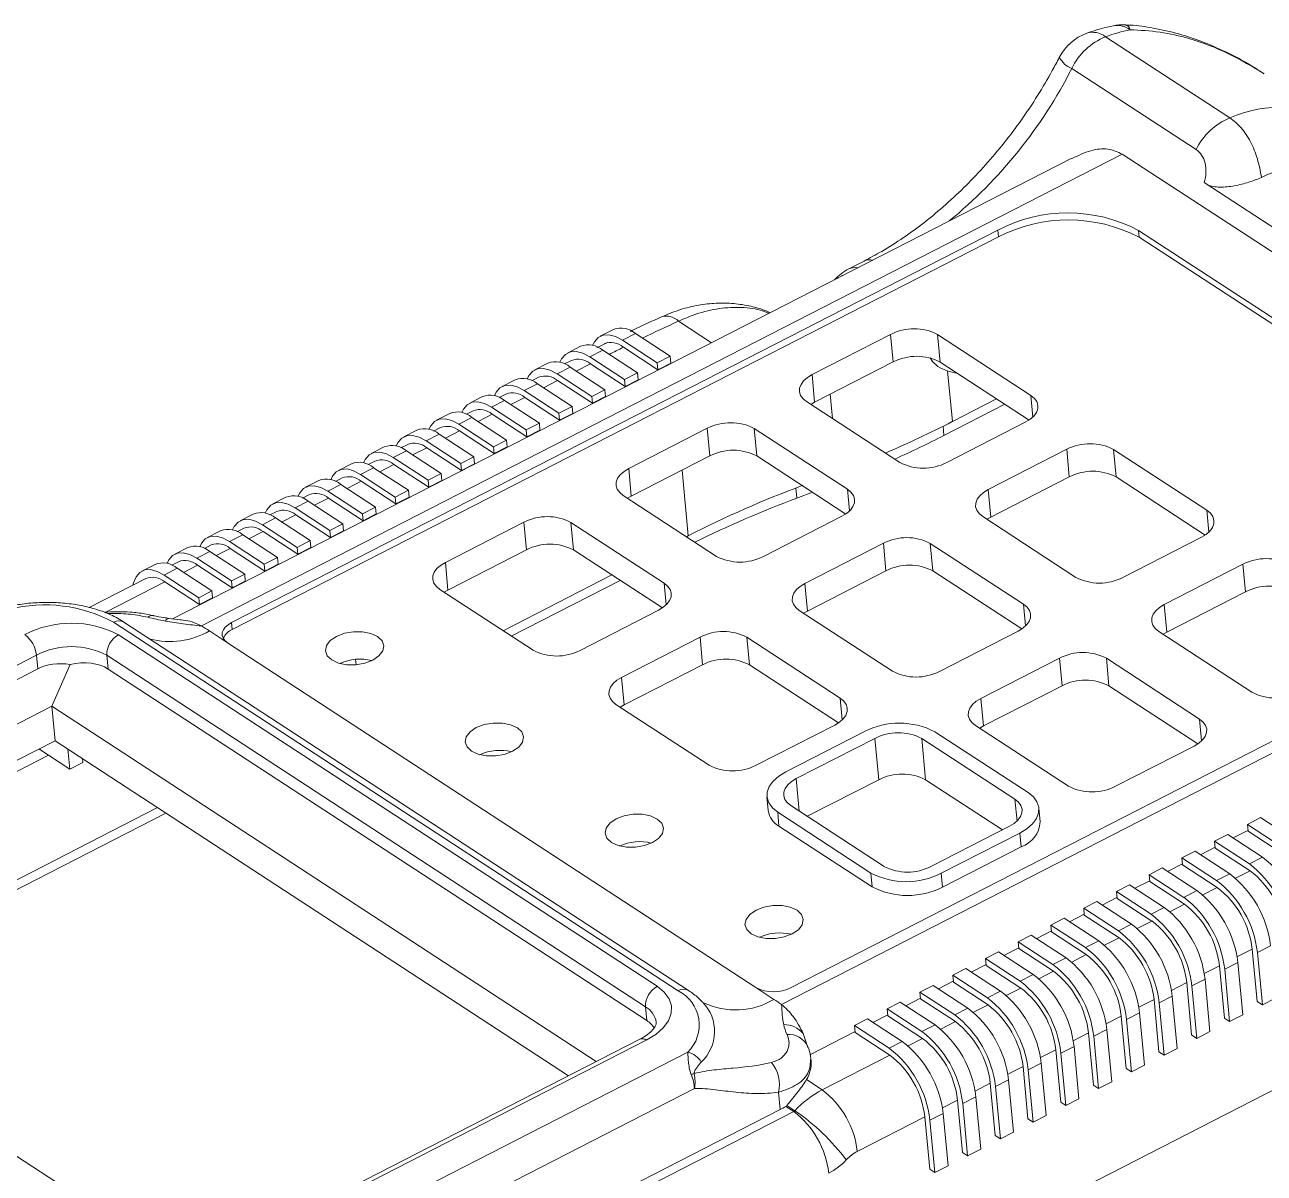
# Model space of a CAD drawing. Header units: inches. Extents: x 1430 to 4816, y 541 to 1061.
# Drawn here: x 2014.8 to 2066.6, y 732.3 to 780.3 of the extents above; entities that cross this region are included whole.
import ezdxf

# ---------------------------------------------------------------- set-up
doc = ezdxf.new("R2010")
doc.units = ezdxf.units.IN

msp = doc.modelspace()

# ---------------------------------------------------------------- linework, layer by layer
at = {"color": 7, "linetype": 'Continuous', "lineweight": 15}
for p, q in [((2059.976, 779.838), (2065.171, 776.447)), ((2063.764, 775.12), (2058.568, 778.511)), ((2058.542, 774.75), (2020.984, 755.509)), ((2060.68, 774.931), (2022.187, 755.21)), ((2084.926, 759.105), (2060.68, 774.931)), ((2082.411, 761.794), (2064.104, 773.744)), ((2055.475, 771.759), (2023.453, 755.355)), ((2055.502, 771.472), (2023.48, 755.067)), ((2055.502, 771.472), (2055.475, 771.759)), ((2079.541, 759.878), (2061.357, 771.746)), ((2061.357, 771.746), (2061.384, 771.459)), ((2079.568, 759.59), (2061.384, 771.459)), ((2049.884, 770.462), (2049.244, 770.134)), ((2039.408, 767.601), (2038.861, 767.32)), ((2040.336, 767.435), (2039.789, 767.155)), ((2040.336, 767.435), (2041.787, 766.488)), ((2050.996, 767.398), (2047.712, 765.715)), ((2051.104, 766.246), (2050.996, 767.398)), ((2056.853, 764.85), (2052.957, 767.393)), ((2053.065, 766.242), (2052.957, 767.393)), ((2038.04, 766.9), (2037.493, 766.619)), ((2038.968, 766.734), (2038.42, 766.454)), ((2039.164, 767.058), (2038.71, 766.836)), ((2038.968, 766.734), (2040.419, 765.787)), ((2039.789, 767.155), (2041.24, 766.208)), ((2039.816, 766.867), (2039.827, 766.86)), ((2041.267, 765.92), (2039.827, 766.86)), ((2036.672, 766.199), (2036.124, 765.918)), ((2037.652, 766.308), (2037.367, 766.162)), ((2038.42, 766.454), (2039.871, 765.507)), ((2041.787, 766.488), (2041.24, 766.208)), ((2041.267, 765.92), (2041.24, 766.208)), ((2041.814, 766.2), (2041.267, 765.92)), ((2041.814, 766.2), (2041.787, 766.488)), ((2047.82, 764.564), (2051.104, 766.246)), ((2053.065, 766.242), (2056.781, 763.816)), ((2037.599, 766.033), (2037.052, 765.753)), ((2037.052, 765.753), (2038.503, 764.806)), ((2037.599, 766.033), (2039.05, 765.086)), ((2038.447, 766.166), (2039.898, 765.219)), ((2040.419, 765.787), (2039.871, 765.507)), ((2040.446, 765.499), (2040.419, 765.787)), ((2047.82, 764.564), (2047.712, 765.715)), ((2035.303, 765.498), (2034.756, 765.217)), ((2036.231, 765.332), (2035.683, 765.052)), ((2036.284, 765.607), (2035.999, 765.461)), ((2036.231, 765.332), (2037.682, 764.385)), ((2037.079, 765.465), (2038.53, 764.518)), ((2039.898, 765.219), (2039.871, 765.507)), ((2040.446, 765.499), (2039.898, 765.219)), ((2033.935, 764.796), (2033.387, 764.516)), ((2034.862, 764.631), (2034.315, 764.351)), ((2034.915, 764.906), (2034.631, 764.76)), ((2034.862, 764.631), (2036.313, 763.684)), ((2035.683, 765.052), (2037.134, 764.105)), ((2035.71, 764.764), (2037.161, 763.817)), ((2039.05, 765.086), (2038.503, 764.806)), ((2038.53, 764.518), (2038.503, 764.806)), ((2039.077, 764.798), (2038.53, 764.518)), ((2039.077, 764.798), (2039.05, 765.086)), ((2055.427, 764.7), (2053.575, 763.751)), ((2033.547, 764.205), (2033.262, 764.059)), ((2034.315, 764.351), (2035.766, 763.404)), ((2037.682, 764.385), (2037.134, 764.105)), ((2037.709, 764.097), (2037.682, 764.385)), ((2047.483, 764.589), (2051.38, 762.046)), ((2047.663, 764.472), (2047.82, 764.564)), ((2055.771, 764.476), (2053.223, 763.17)), ((2032.566, 764.095), (2032.019, 763.815)), ((2033.494, 763.93), (2032.946, 763.65)), ((2032.946, 763.65), (2034.398, 762.703)), ((2033.494, 763.93), (2034.945, 762.983)), ((2034.342, 764.063), (2035.793, 763.116)), ((2036.313, 763.684), (2035.766, 763.404)), ((2036.34, 763.396), (2036.313, 763.684)), ((2037.161, 763.817), (2037.134, 764.105)), ((2037.709, 764.097), (2037.161, 763.817)), ((2053.34, 762.042), (2056.625, 763.724)), ((2031.198, 763.394), (2030.65, 763.114)), ((2032.125, 763.229), (2031.578, 762.949)), ((2032.178, 763.503), (2031.894, 763.358)), ((2032.125, 763.229), (2033.576, 762.282)), ((2032.974, 763.362), (2034.425, 762.415)), ((2035.793, 763.116), (2035.766, 763.404)), ((2036.34, 763.396), (2035.793, 763.116)), ((2043.333, 763.472), (2040.049, 761.789)), ((2043.441, 762.32), (2043.333, 763.472)), ((2049.19, 760.924), (2045.294, 763.468)), ((2045.402, 762.316), (2045.294, 763.468)), ((2029.829, 762.693), (2029.282, 762.413)), ((2030.81, 762.802), (2030.525, 762.657)), ((2031.578, 762.949), (2033.029, 762.001)), ((2031.605, 762.661), (2033.056, 761.714)), ((2034.945, 762.983), (2034.398, 762.703)), ((2034.425, 762.415), (2034.398, 762.703)), ((2034.972, 762.695), (2034.425, 762.415)), ((2034.972, 762.695), (2034.945, 762.983)), ((2058.356, 762.594), (2055.072, 760.911)), ((2058.465, 761.442), (2058.356, 762.594)), ((2064.214, 760.046), (2060.317, 762.589)), ((2060.425, 761.438), (2060.317, 762.589)), ((2029.441, 762.101), (2029.157, 761.955)), ((2030.757, 762.528), (2030.21, 762.248)), ((2030.21, 762.248), (2031.661, 761.3)), ((2030.757, 762.528), (2032.208, 761.581)), ((2033.576, 762.282), (2033.029, 762.001)), ((2033.603, 761.994), (2033.576, 762.282)), ((2040.157, 760.638), (2043.441, 762.32)), ((2045.402, 762.316), (2049.118, 759.89)), ((2028.461, 761.992), (2027.913, 761.712)), ((2029.388, 761.827), (2028.841, 761.546)), ((2028.841, 761.546), (2030.292, 760.599)), ((2029.388, 761.827), (2030.84, 760.88)), ((2030.237, 761.96), (2031.688, 761.013)), ((2032.208, 761.581), (2031.661, 761.3)), ((2032.235, 761.293), (2032.208, 761.581)), ((2033.056, 761.714), (2033.029, 762.001)), ((2033.603, 761.994), (2033.056, 761.714)), ((2040.157, 760.638), (2040.049, 761.789)), ((2027.092, 761.291), (2026.545, 761.011)), ((2028.02, 761.126), (2027.473, 760.845)), ((2028.073, 761.4), (2027.788, 761.254)), ((2028.02, 761.126), (2029.471, 760.179)), ((2028.868, 761.259), (2030.319, 760.311)), ((2031.688, 761.013), (2031.661, 761.3)), ((2032.235, 761.293), (2031.688, 761.013)), ((2055.18, 759.76), (2058.465, 761.442)), ((2060.425, 761.438), (2064.141, 759.012)), ((2025.724, 760.59), (2025.176, 760.31)), ((2026.705, 760.699), (2026.42, 760.553)), ((2027.473, 760.845), (2028.924, 759.898)), ((2027.5, 760.558), (2028.951, 759.61)), ((2030.84, 760.88), (2030.292, 760.599)), ((2030.319, 760.311), (2030.292, 760.599)), ((2030.867, 760.592), (2030.319, 760.311)), ((2030.867, 760.592), (2030.84, 760.88)), ((2039.82, 760.663), (2043.716, 758.12)), ((2040, 760.546), (2040.157, 760.638)), ((2047.726, 760.799), (2047.078, 760.555)), ((2055.18, 759.76), (2055.072, 760.911)), ((2025.336, 759.998), (2025.051, 759.852)), ((2026.652, 760.425), (2026.104, 760.144)), ((2026.104, 760.144), (2027.555, 759.197)), ((2026.652, 760.425), (2028.103, 759.478)), ((2029.471, 760.179), (2028.924, 759.898)), ((2029.498, 759.891), (2029.471, 760.179)), ((2024.355, 759.889), (2023.808, 759.609)), ((2025.283, 759.724), (2024.736, 759.443)), ((2025.283, 759.724), (2026.734, 758.777)), ((2026.131, 759.856), (2027.582, 758.909)), ((2028.103, 759.478), (2027.555, 759.197)), ((2028.13, 759.19), (2028.103, 759.478)), ((2028.951, 759.61), (2028.924, 759.898)), ((2029.498, 759.891), (2028.951, 759.61)), ((2035.669, 759.546), (2032.385, 757.863)), ((2035.778, 758.394), (2035.669, 759.546)), ((2041.527, 756.998), (2037.63, 759.542)), ((2037.738, 758.39), (2037.63, 759.542)), ((2045.677, 758.116), (2048.961, 759.798)), ((2054.843, 759.785), (2058.74, 757.242)), ((2055.023, 759.668), (2055.18, 759.76)), ((2022.987, 759.188), (2022.44, 758.908)), ((2023.915, 759.023), (2023.367, 758.742)), ((2023.968, 759.297), (2023.683, 759.151)), ((2023.915, 759.023), (2025.366, 758.076)), ((2024.736, 759.443), (2026.187, 758.496)), ((2024.763, 759.155), (2026.214, 758.208)), ((2027.582, 758.909), (2027.555, 759.197)), ((2028.13, 759.19), (2027.582, 758.909)), ((2042.54, 758.981), (2042.46, 758.94)), ((2046.432, 739.385), (2084.926, 759.105)), ((2021.618, 758.487), (2021.071, 758.206)), ((2022.599, 758.596), (2022.314, 758.45)), ((2023.367, 758.742), (2024.818, 757.795)), ((2023.394, 758.454), (2024.845, 757.507)), ((2026.734, 758.777), (2026.187, 758.496)), ((2026.214, 758.208), (2026.187, 758.496)), ((2026.761, 758.489), (2026.214, 758.208)), ((2026.761, 758.489), (2026.734, 758.777)), ((2050.693, 758.668), (2047.409, 756.985)), ((2050.801, 757.516), (2050.693, 758.668)), ((2056.55, 756.12), (2052.654, 758.663)), ((2052.762, 757.512), (2052.654, 758.663)), ((2060.7, 757.238), (2063.985, 758.92)), ((2021.231, 757.895), (2020.946, 757.749)), ((2022.546, 758.322), (2021.999, 758.041)), ((2021.999, 758.041), (2023.45, 757.094)), ((2022.546, 758.322), (2023.997, 757.374)), ((2025.366, 758.076), (2024.818, 757.795)), ((2025.393, 757.788), (2025.366, 758.076)), ((2032.493, 756.712), (2035.778, 758.394)), ((2037.738, 758.39), (2041.455, 755.964)), ((2020.25, 757.786), (2019.703, 757.505)), ((2021.178, 757.621), (2020.63, 757.34)), ((2021.178, 757.621), (2022.629, 756.673)), ((2022.026, 757.753), (2023.477, 756.806)), ((2024.845, 757.507), (2024.818, 757.795)), ((2025.393, 757.788), (2024.845, 757.507)), ((2032.493, 756.712), (2032.385, 757.863)), ((2047.517, 755.834), (2050.801, 757.516)), ((2052.762, 757.512), (2056.478, 755.086)), ((2065.716, 757.79), (2062.432, 756.107)), ((2065.825, 756.638), (2065.716, 757.79)), ((2019.862, 757.194), (2017.504, 755.986)), ((2020.63, 757.34), (2022.081, 756.393)), ((2020.657, 757.052), (2022.108, 756.105)), ((2023.997, 757.374), (2023.45, 757.094)), ((2023.477, 756.806), (2023.45, 757.094)), ((2024.024, 757.087), (2023.477, 756.806)), ((2024.024, 757.087), (2023.997, 757.374)), ((2039.343, 757.343), (2034.797, 755.014)), ((2039.687, 757.118), (2035.141, 754.789)), ((2047.517, 755.834), (2047.409, 756.985)), ((2022.629, 756.673), (2022.081, 756.393)), ((2022.108, 756.105), (2022.081, 756.393)), ((2022.656, 756.386), (2022.108, 756.105)), ((2022.656, 756.386), (2022.629, 756.673)), ((2032.156, 756.737), (2036.053, 754.194)), ((2032.337, 756.62), (2032.493, 756.712)), ((2046.832, 740.095), (2078.854, 756.499)), ((2062.54, 754.956), (2065.825, 756.638)), ((2038.014, 754.19), (2041.298, 755.872)), ((2047.18, 755.859), (2051.076, 753.316)), ((2047.36, 755.742), (2047.517, 755.834)), ((2062.54, 754.956), (2062.432, 756.107)), ((2042.111, 739.964), (2018.515, 755.365)), ((2042.547, 739.974), (2018.952, 755.375)), ((2023.453, 755.355), (2023.48, 755.067)), ((2018.728, 754.843), (2041.241, 740.149)), ((2022.524, 755.005), (2023.281, 754.51)), ((2053.037, 753.312), (2056.321, 754.994)), ((2062.203, 754.981), (2066.1, 752.438)), ((2062.384, 754.863), (2062.54, 754.956)), ((2023.281, 754.51), (2045.362, 740.098)), ((2043.03, 754.742), (2039.745, 753.059)), ((2043.138, 753.59), (2043.03, 754.742)), ((2048.887, 752.194), (2044.99, 754.738)), ((2045.098, 753.586), (2044.99, 754.738)), ((2015.293, 753.994), (1991.099, 741.599)), ((2015.348, 753.418), (2015.293, 753.994)), ((2040.748, 739.292), (2018.234, 753.987)), ((2018.234, 753.987), (2018.289, 753.411)), ((2028.651, 753.593), (2028.63, 753.816)), ((2058.053, 753.864), (2054.769, 752.181)), ((2058.161, 752.712), (2058.053, 753.864)), ((2063.91, 751.316), (2060.014, 753.859)), ((2060.122, 752.708), (2060.014, 753.859)), ((2015.348, 753.418), (1991.81, 741.36)), ((2015.937, 751.855), (2016.702, 753.602)), ((2040.802, 738.717), (2018.289, 753.411)), ((2039.854, 751.908), (2043.138, 753.59)), ((2045.098, 753.586), (2048.815, 751.16)), ((2039.854, 751.908), (2039.745, 753.059)), ((2054.877, 751.03), (2058.161, 752.712)), ((2060.122, 752.708), (2063.838, 750.282)), ((2015.937, 751.855), (1998.968, 743.162)), ((2038.687, 737.006), (2015.937, 751.855)), ((2016.072, 750.416), (2015.937, 751.855)), ((2039.516, 751.933), (2043.413, 749.39)), ((2039.697, 751.816), (2039.854, 751.908)), ((2054.877, 751.03), (2054.769, 752.181)), ((2045.374, 749.386), (2048.658, 751.068)), ((2049.903, 750.796), (2046.618, 749.114)), ((2056.74, 748.246), (2052.844, 750.79)), ((2054.54, 751.055), (2058.436, 748.512)), ((2054.72, 750.938), (2054.877, 751.03)), ((2016.072, 750.416), (2000.263, 742.317)), ((2037.527, 736.412), (2016.072, 750.416)), ((2050.336, 750.514), (2047.051, 748.831)), ((2050.498, 748.786), (2050.336, 750.514)), ((2056.193, 747.966), (2052.296, 750.509)), ((2052.459, 748.782), (2052.296, 750.509)), ((2060.397, 748.508), (2063.681, 750.19)), ((2016.686, 749.226), (2015.395, 750.069)), ((2016.686, 749.226), (2016.607, 750.067)), ((2017.233, 749.506), (2017.218, 749.668)), ((2017.233, 749.506), (2016.686, 749.226)), ((2047.511, 747.256), (2050.498, 748.786)), ((2052.459, 748.782), (2055.667, 746.688)), ((2045.826, 748.069), (2045.881, 747.494)), ((2020.359, 747.618), (2004.55, 739.518)), ((2046.822, 747.705), (2050.719, 745.162)), ((2057.243, 747.026), (2057.189, 747.602)), ((2020.703, 747.393), (2006.957, 740.351)), ((2046.275, 747.425), (2050.172, 744.881)), ((2046.275, 747.425), (2046.329, 746.849)), ((2066.455, 747.199), (2065.907, 746.919)), ((2067.906, 746.252), (2066.455, 747.199)), ((2046.329, 746.849), (2050.226, 744.306)), ((2052.68, 745.157), (2055.964, 746.84)), ((2053.113, 744.875), (2056.397, 746.557)), ((2056.397, 746.557), (2056.451, 745.982)), ((2065.086, 746.498), (2064.539, 746.218)), ((2066.537, 745.551), (2065.086, 746.498)), ((2065.931, 746.668), (2065.311, 746.351)), ((2065.934, 746.631), (2065.907, 746.919)), ((2067.358, 745.971), (2065.907, 746.919)), ((2067.385, 745.684), (2065.934, 746.631)), ((2053.167, 744.299), (2056.451, 745.982)), ((2064.566, 745.93), (2064.539, 746.218)), ((2065.99, 745.27), (2064.539, 746.218)), ((2063.718, 745.797), (2063.17, 745.516)), ((2063.197, 745.229), (2063.17, 745.516)), ((2064.621, 744.569), (2063.17, 745.516)), ((2065.169, 744.85), (2063.718, 745.797)), ((2064.562, 745.967), (2063.943, 745.65)), ((2066.017, 744.983), (2064.566, 745.93)), ((2066.537, 745.551), (2065.99, 745.27)), ((2062.349, 745.096), (2061.802, 744.815)), ((2063.8, 744.149), (2062.349, 745.096)), ((2063.194, 745.266), (2062.575, 744.949)), ((2064.648, 744.281), (2063.197, 745.229)), ((2050.172, 744.881), (2050.226, 744.306)), ((2053.113, 744.875), (2053.167, 744.299)), ((2061.825, 744.565), (2061.206, 744.248)), ((2061.829, 744.528), (2061.802, 744.815)), ((2063.253, 743.868), (2061.802, 744.815)), ((2063.28, 743.58), (2061.829, 744.528)), ((2065.169, 744.85), (2064.621, 744.569)), ((2060.981, 744.395), (2060.433, 744.114)), ((2060.46, 743.826), (2060.433, 744.114)), ((2061.884, 743.167), (2060.433, 744.114)), ((2062.432, 743.448), (2060.981, 744.395)), ((2063.8, 744.149), (2063.253, 743.868)), ((2059.612, 743.694), (2059.065, 743.413)), ((2059.092, 743.125), (2059.065, 743.413)), ((2060.516, 742.466), (2059.065, 743.413)), ((2061.063, 742.747), (2059.612, 743.694)), ((2060.457, 743.864), (2059.838, 743.547)), ((2061.911, 742.879), (2060.46, 743.826)), ((2062.432, 743.448), (2061.884, 743.167)), ((1998.968, 743.162), (2021.718, 728.313)), ((2058.244, 742.993), (2057.696, 742.712)), ((2059.695, 742.046), (2058.244, 742.993)), ((2059.088, 743.163), (2058.469, 742.846)), ((2060.543, 742.178), (2059.092, 743.125)), ((2057.72, 742.462), (2057.101, 742.145)), ((2057.723, 742.424), (2057.696, 742.712)), ((2059.147, 741.765), (2057.696, 742.712)), ((2059.175, 741.477), (2057.723, 742.424)), ((2061.063, 742.747), (2060.516, 742.466)), ((2056.875, 742.292), (2056.328, 742.011)), ((2056.355, 741.723), (2056.328, 742.011)), ((2057.779, 741.064), (2056.328, 742.011)), ((2058.326, 741.344), (2056.875, 742.292)), ((2059.695, 742.046), (2059.147, 741.765)), ((2066.873, 741.846), (2066.326, 741.565)), ((2055.507, 741.591), (2054.959, 741.31)), ((2056.958, 740.643), (2055.507, 741.591)), ((2056.351, 741.761), (2055.732, 741.443)), ((2057.806, 740.776), (2056.355, 741.723)), ((2058.326, 741.344), (2057.779, 741.064)), ((2066.315, 739.518), (2066.109, 741.706)), ((2066.532, 739.377), (2066.326, 741.565)), ((2054.138, 740.889), (2053.591, 740.609)), ((2055.589, 739.942), (2054.138, 740.889)), ((2054.983, 741.06), (2054.364, 740.742)), ((2054.987, 741.022), (2054.959, 741.31)), ((2056.411, 740.363), (2054.959, 741.31)), ((2056.438, 740.075), (2054.987, 741.022)), ((2064.947, 738.817), (2064.741, 741.005)), ((2065.505, 741.144), (2064.958, 740.864)), ((2065.163, 738.676), (2064.958, 740.864)), ((2065.711, 738.957), (2065.505, 741.144)), ((2053.615, 740.359), (2052.995, 740.041)), ((2053.618, 740.321), (2053.591, 740.609)), ((2055.042, 739.662), (2053.591, 740.609)), ((2055.069, 739.374), (2053.618, 740.321)), ((2056.958, 740.643), (2056.411, 740.363)), ((2063.578, 738.116), (2063.373, 740.304)), ((2064.136, 740.443), (2063.589, 740.163)), ((2064.342, 738.256), (2064.136, 740.443)), ((2045.362, 740.098), (2046.119, 739.603)), ((2052.77, 740.188), (2052.223, 739.908)), ((2052.25, 739.62), (2052.223, 739.908)), ((2053.674, 738.961), (2052.223, 739.908)), ((2054.221, 739.241), (2052.77, 740.188)), ((2055.589, 739.942), (2055.042, 739.662)), ((2063.795, 737.975), (2063.589, 740.163)), ((2040.802, 738.717), (2040.748, 739.292)), ((2051.401, 739.487), (2050.854, 739.207)), ((2052.853, 738.54), (2051.401, 739.487)), ((2052.246, 739.658), (2051.627, 739.34)), ((2053.701, 738.673), (2052.25, 739.62)), ((2062.21, 737.415), (2062.004, 739.603)), ((2062.768, 739.742), (2062.221, 739.462)), ((2062.426, 737.274), (2062.221, 739.462)), ((2062.974, 737.554), (2062.768, 739.742)), ((2066.315, 739.518), (2066.532, 739.377)), ((2067.079, 739.658), (2066.532, 739.377)), ((2050.033, 738.786), (2049.486, 738.506)), ((2051.484, 737.839), (2050.033, 738.786)), ((2050.878, 738.956), (2050.258, 738.639)), ((2050.881, 738.919), (2050.854, 739.207)), ((2052.305, 738.26), (2050.854, 739.207)), ((2052.332, 737.972), (2050.881, 738.919)), ((2054.221, 739.241), (2053.674, 738.961)), ((2060.841, 736.714), (2060.636, 738.902)), ((2061.4, 739.041), (2060.852, 738.761)), ((2061.058, 736.573), (2060.852, 738.761)), ((2061.605, 736.853), (2061.4, 739.041)), ((2064.947, 738.817), (2065.163, 738.676)), ((2065.711, 738.957), (2065.163, 738.676)), ((2049.509, 738.255), (2047.618, 737.287)), ((2049.513, 738.218), (2049.486, 738.506)), ((2050.937, 737.559), (2049.486, 738.506)), ((2050.964, 737.271), (2049.513, 738.218)), ((2052.853, 738.54), (2052.305, 738.26)), ((2060.031, 738.34), (2059.484, 738.06)), ((2060.237, 736.152), (2060.031, 738.34)), ((2064.342, 738.256), (2063.795, 737.975)), ((2040.518, 737.944), (2015.82, 725.291)), ((2040.783, 737.897), (2015.932, 725.165)), ((2047.339, 738.175), (2047.52, 737.632)), ((2051.484, 737.839), (2050.937, 737.559)), ((2070.907, 737.827), (2055.73, 730.052)), ((2059.473, 736.013), (2059.267, 738.201)), ((2059.689, 735.872), (2059.484, 738.06)), ((2063.578, 738.116), (2063.795, 737.975)), ((2017.123, 724.388), (2042.52, 737.399)), ((2047.542, 737.63), (2047.54, 737.638)), ((2048.14, 735.824), (2050.964, 737.271)), ((2058.104, 735.312), (2057.899, 737.5)), ((2058.663, 737.639), (2058.115, 737.359)), ((2058.321, 735.171), (2058.115, 737.359)), ((2058.868, 735.451), (2058.663, 737.639)), ((2062.21, 737.415), (2062.426, 737.274)), ((2062.974, 737.554), (2062.426, 737.274)), ((2047.674, 737.028), (2047.665, 737.123)), ((2056.736, 734.611), (2056.53, 736.799)), ((2057.294, 736.938), (2056.747, 736.658)), ((2056.952, 734.47), (2056.747, 736.658)), ((2057.5, 734.75), (2057.294, 736.938)), ((2060.841, 736.714), (2061.058, 736.573)), ((2061.605, 736.853), (2061.058, 736.573)), ((2047.481, 736.255), (2048.14, 735.824)), ((2055.926, 736.237), (2055.378, 735.957)), ((2056.131, 734.049), (2055.926, 736.237)), ((2060.237, 736.152), (2059.689, 735.872)), ((2042.792, 735.877), (2018.84, 723.606)), ((2046.381, 735), (2046.313, 735.719)), ((2055.367, 733.91), (2055.162, 736.098)), ((2055.584, 733.769), (2055.378, 735.957)), ((2059.473, 736.013), (2059.689, 735.872)), ((2046.95, 734.913), (2046.616, 735.13)), ((2046.995, 734.948), (2046.658, 735.168)), ((2053.999, 733.209), (2053.793, 735.397)), ((2054.557, 735.536), (2054.01, 735.256)), ((2054.215, 733.068), (2054.01, 735.256)), ((2054.763, 733.348), (2054.557, 735.536)), ((2058.104, 735.312), (2058.321, 735.171)), ((2058.868, 735.451), (2058.321, 735.171)), ((2026.002, 724.559), (2046.381, 735)), ((2036.49, 729.554), (2046.95, 734.913)), ((2052.425, 734.696), (2049.602, 733.249)), ((2052.631, 732.508), (2052.425, 734.696)), ((2053.189, 734.835), (2052.641, 734.555)), ((2053.394, 732.647), (2053.189, 734.835)), ((2056.736, 734.611), (2056.952, 734.47)), ((2057.5, 734.75), (2056.952, 734.47)), ((2052.847, 732.367), (2052.641, 734.555)), ((2055.367, 733.91), (2055.584, 733.769)), ((2056.131, 734.049), (2055.584, 733.769)), ((2053.999, 733.209), (2054.215, 733.068)), ((2054.763, 733.348), (2054.215, 733.068)), ((2053.394, 732.647), (2052.847, 732.367)), ((2052.631, 732.508), (2052.847, 732.367))]:
    msp.add_line(p, q, dxfattribs=at)
at = {"color": 8, "linetype": 'Continuous', "lineweight": 15}
for p, q in [((2043.508, 767.048), (2042.13, 767.948)), ((2038.447, 766.166), (2037.858, 765.864)), ((2053.376, 765.868), (2053.575, 763.751)), ((2037.079, 765.465), (2036.49, 765.163)), ((2035.71, 764.764), (2035.121, 764.462)), ((2048.57, 763.879), (2048.475, 764.899)), ((2056.939, 763.942), (2056.853, 764.85)), ((2034.342, 764.063), (2033.753, 763.761)), ((2032.974, 763.362), (2032.384, 763.06)), ((2053.223, 763.17), (2053.187, 763.555)), ((2031.605, 762.661), (2031.016, 762.359)), ((2030.237, 761.96), (2029.647, 761.658)), ((2042.54, 758.981), (2042.282, 761.726)), ((2028.868, 761.259), (2028.279, 760.957)), ((2027.5, 760.558), (2026.911, 760.256)), ((2047.078, 760.555), (2047.038, 760.981)), ((2049.275, 760.016), (2049.19, 760.924)), ((2064.299, 759.138), (2064.214, 760.046)), ((2026.131, 759.856), (2025.542, 759.555)), ((2024.763, 759.155), (2024.174, 758.854)), ((2023.394, 758.454), (2022.805, 758.153)), ((2022.026, 757.753), (2021.437, 757.451)), ((2020.657, 757.052), (2018.193, 755.79)), ((2041.612, 756.09), (2041.527, 756.998)), ((2056.635, 755.212), (2056.55, 756.12)), ((2048.972, 751.286), (2048.887, 752.194)), ((2063.996, 750.408), (2063.91, 751.316)), ((2015.797, 749.806), (2011.119, 747.41)), ((2047.179, 747.472), (2047.051, 748.831)), ((2056.278, 747.058), (2056.193, 747.966)), ((2065.408, 744.671), (2066.017, 744.983)), ((2064.039, 743.969), (2064.648, 744.281)), ((2062.671, 743.268), (2063.28, 743.58)), ((2061.302, 742.567), (2061.911, 742.879)), ((2059.934, 741.866), (2060.543, 742.178)), ((2058.565, 741.165), (2059.175, 741.477)), ((2066.109, 741.706), (2065.473, 741.381)), ((2064.741, 741.005), (2064.105, 740.679)), ((2057.197, 740.464), (2057.806, 740.776)), ((2063.373, 740.304), (2062.737, 739.978)), ((2055.829, 739.763), (2056.438, 740.075)), ((2054.46, 739.062), (2055.069, 739.374)), ((2062.004, 739.603), (2061.368, 739.277)), ((2060.636, 738.902), (2060, 738.576)), ((2053.092, 738.361), (2053.701, 738.673)), ((2051.723, 737.66), (2052.332, 737.972)), ((2059.267, 738.201), (2058.631, 737.875)), ((2057.899, 737.5), (2057.263, 737.174)), ((2056.53, 736.799), (2055.894, 736.473)), ((2055.162, 736.098), (2054.526, 735.772)), ((2053.793, 735.397), (2053.157, 735.071))]:
    msp.add_line(p, q, dxfattribs=at)
at = {"color": 8, "linetype": 'Continuous', "lineweight": 15, "flags": 128}
msp.add_lwpolyline([(2048.763, 769.74), (2048.978, 769.865), (2049.111, 769.919)], dxfattribs=at)
at = {"color": 7, "linetype": 'Continuous', "lineweight": 15, "flags": 128}
for points in [[(2039.789, 767.155), (2039.497, 767.309), (2039.223, 767.38), (2038.979, 767.365), (2038.773, 767.264), (2038.613, 767.082), (2038.541, 766.933)], [(2038.42, 766.454), (2038.128, 766.608), (2037.855, 766.679), (2037.61, 766.664), (2037.404, 766.563), (2037.245, 766.381), (2037.173, 766.232)], [(2052.975, 766.052), (2052.742, 766.259), (2052.646, 766.417)], [(2037.052, 765.753), (2036.76, 765.907), (2036.486, 765.978), (2036.242, 765.963), (2036.036, 765.862), (2035.876, 765.68), (2035.804, 765.531)], [(2047.712, 765.715), (2047.515, 765.595), (2047.359, 765.458), (2047.25, 765.308), (2047.191, 765.153), (2047.186, 764.998), (2047.235, 764.848), (2047.335, 764.71), (2047.483, 764.589)], [(2035.683, 765.052), (2035.391, 765.206), (2035.118, 765.277), (2034.873, 765.262), (2034.667, 765.161), (2034.508, 764.979), (2034.436, 764.83)], [(2056.625, 763.724), (2056.821, 763.844), (2056.978, 763.982), (2057.087, 764.131), (2057.145, 764.286), (2057.15, 764.442), (2057.101, 764.591), (2057.001, 764.729), (2056.853, 764.85)], [(2034.315, 764.351), (2034.023, 764.505), (2033.749, 764.576), (2033.505, 764.561), (2033.299, 764.46), (2033.139, 764.277), (2033.067, 764.129)], [(2032.946, 763.65), (2032.654, 763.804), (2032.381, 763.875), (2032.137, 763.86), (2031.93, 763.759), (2031.771, 763.576), (2031.699, 763.428)], [(2031.578, 762.949), (2031.286, 763.103), (2031.013, 763.174), (2030.768, 763.158), (2030.562, 763.058), (2030.402, 762.875), (2030.33, 762.727)], [(2030.21, 762.248), (2029.918, 762.402), (2029.644, 762.473), (2029.4, 762.457), (2029.194, 762.357), (2029.034, 762.174), (2028.962, 762.026)], [(2028.841, 761.546), (2028.549, 761.701), (2028.276, 761.772), (2028.031, 761.756), (2027.825, 761.656), (2027.665, 761.473), (2027.593, 761.325)], [(2040.049, 761.789), (2039.852, 761.669), (2039.696, 761.532), (2039.586, 761.382), (2039.528, 761.227), (2039.523, 761.072), (2039.572, 760.922), (2039.672, 760.784), (2039.82, 760.663)], [(2027.473, 760.845), (2027.181, 761), (2026.907, 761.071), (2026.663, 761.055), (2026.457, 760.955), (2026.297, 760.772), (2026.225, 760.624)], [(2048.961, 759.798), (2049.158, 759.918), (2049.314, 760.056), (2049.423, 760.205), (2049.482, 760.36), (2049.487, 760.516), (2049.438, 760.665), (2049.338, 760.803), (2049.19, 760.924)], [(2055.072, 760.911), (2054.875, 760.791), (2054.719, 760.654), (2054.61, 760.504), (2054.552, 760.349), (2054.547, 760.194), (2054.595, 760.044), (2054.695, 759.906), (2054.843, 759.785)], [(2026.104, 760.144), (2025.812, 760.299), (2025.539, 760.369), (2025.294, 760.354), (2025.088, 760.253), (2024.928, 760.071), (2024.856, 759.923)], [(2063.985, 758.92), (2064.182, 759.04), (2064.338, 759.178), (2064.447, 759.327), (2064.505, 759.482), (2064.51, 759.638), (2064.462, 759.787), (2064.361, 759.925), (2064.214, 760.046)], [(2024.736, 759.443), (2024.444, 759.598), (2024.17, 759.668), (2023.926, 759.653), (2023.72, 759.552), (2023.56, 759.37), (2023.488, 759.222)], [(2023.367, 758.742), (2023.075, 758.896), (2022.802, 758.967), (2022.557, 758.952), (2022.351, 758.851), (2022.191, 758.669), (2022.12, 758.521)], [(2021.999, 758.041), (2021.707, 758.195), (2021.433, 758.266), (2021.189, 758.251), (2020.983, 758.15), (2020.823, 757.968), (2020.751, 757.82)], [(2020.63, 757.34), (2020.338, 757.494), (2020.065, 757.565), (2019.82, 757.55), (2019.614, 757.449), (2019.455, 757.267), (2019.347, 757.01), (2019.326, 756.919)], [(2032.385, 757.863), (2032.188, 757.743), (2032.032, 757.606), (2031.923, 757.457), (2031.865, 757.301), (2031.86, 757.146), (2031.908, 756.996), (2032.008, 756.858), (2032.156, 756.737)], [(2041.298, 755.872), (2041.495, 755.992), (2041.651, 756.13), (2041.76, 756.279), (2041.818, 756.434), (2041.823, 756.59), (2041.775, 756.739), (2041.675, 756.877), (2041.527, 756.998)], [(2047.409, 756.985), (2047.212, 756.865), (2047.056, 756.728), (2046.946, 756.578), (2046.888, 756.423), (2046.883, 756.268), (2046.932, 756.118), (2047.032, 755.98), (2047.18, 755.859)], [(2056.321, 754.994), (2056.518, 755.114), (2056.674, 755.252), (2056.784, 755.401), (2056.842, 755.556), (2056.847, 755.712), (2056.798, 755.861), (2056.698, 755.999), (2056.55, 756.12)], [(2062.432, 756.107), (2062.235, 755.987), (2062.079, 755.85), (2061.97, 755.7), (2061.912, 755.545), (2061.907, 755.39), (2061.955, 755.24), (2062.055, 755.102), (2062.203, 754.981)], [(2023.281, 754.51), (2023.171, 754.601), (2023.095, 754.704), (2023.059, 754.816), (2023.063, 754.933), (2023.106, 755.049), (2023.188, 755.161), (2023.305, 755.264), (2023.453, 755.355)], [(2029.55, 754.772), (2029.737, 754.595), (2029.812, 754.387), (2029.768, 754.169), (2029.609, 753.962), (2029.35, 753.786), (2029.017, 753.659), (2028.642, 753.592), (2028.262, 753.593), (2027.915, 753.661), (2027.634, 753.79), (2027.447, 753.967), (2027.372, 754.175), (2027.416, 754.393), (2027.576, 754.6), (2027.834, 754.775), (2028.168, 754.903), (2028.542, 754.969), (2028.922, 754.969), (2029.269, 754.9), (2029.55, 754.772)], [(2039.745, 753.059), (2039.548, 752.939), (2039.392, 752.802), (2039.283, 752.652), (2039.225, 752.497), (2039.22, 752.342), (2039.268, 752.192), (2039.369, 752.054), (2039.516, 751.933)], [(2048.658, 751.068), (2048.855, 751.188), (2049.011, 751.326), (2049.12, 751.475), (2049.178, 751.63), (2049.183, 751.786), (2049.135, 751.935), (2049.035, 752.073), (2048.887, 752.194)], [(2054.769, 752.181), (2054.572, 752.061), (2054.416, 751.924), (2054.306, 751.774), (2054.248, 751.619), (2054.243, 751.464), (2054.292, 751.314), (2054.392, 751.176), (2054.54, 751.055)], [(2063.681, 750.19), (2063.878, 750.31), (2064.034, 750.448), (2064.144, 750.597), (2064.202, 750.752), (2064.207, 750.908), (2064.158, 751.057), (2064.058, 751.195), (2063.91, 751.316)], [(2035.395, 750.957), (2035.582, 750.78), (2035.657, 750.572), (2035.613, 750.354), (2035.454, 750.147), (2035.195, 749.971), (2034.861, 749.844), (2034.487, 749.777), (2034.107, 749.778), (2033.76, 749.846), (2033.479, 749.975), (2033.292, 750.152), (2033.217, 750.36), (2033.261, 750.578), (2033.42, 750.785), (2033.679, 750.96), (2034.012, 751.088), (2034.387, 751.154), (2034.767, 751.154), (2035.114, 751.085), (2035.395, 750.957)], [(2046.618, 749.114), (2046.323, 748.933), (2046.089, 748.727), (2045.925, 748.503), (2045.838, 748.27), (2045.83, 748.037), (2045.903, 747.813), (2046.053, 747.606), (2046.275, 747.425)], [(2047.051, 748.831), (2046.854, 748.711), (2046.698, 748.573), (2046.589, 748.424), (2046.531, 748.269), (2046.526, 748.114), (2046.574, 747.964), (2046.675, 747.826), (2046.822, 747.705)], [(2056.397, 746.557), (2056.692, 746.738), (2056.926, 746.944), (2057.09, 747.168), (2057.178, 747.4), (2057.185, 747.634), (2057.112, 747.858), (2056.962, 748.065), (2056.74, 748.246)], [(2055.964, 746.84), (2056.161, 746.96), (2056.317, 747.098), (2056.426, 747.247), (2056.484, 747.402), (2056.489, 747.557), (2056.441, 747.707), (2056.341, 747.845), (2056.193, 747.966)], [(2041.24, 747.142), (2040.959, 747.27), (2040.611, 747.339), (2040.232, 747.339), (2039.857, 747.273), (2039.524, 747.145), (2039.265, 746.97), (2039.106, 746.763), (2039.061, 746.545), (2039.137, 746.337), (2039.324, 746.16), (2039.605, 746.031), (2039.952, 745.963), (2040.332, 745.962), (2040.706, 746.029), (2041.039, 746.156), (2041.298, 746.332), (2041.458, 746.539), (2041.502, 746.757), (2041.427, 746.965), (2041.24, 747.142)], [(2047.084, 743.327), (2046.803, 743.456), (2046.456, 743.524), (2046.077, 743.525), (2045.702, 743.458), (2045.369, 743.331), (2045.11, 743.155), (2044.951, 742.948), (2044.906, 742.73), (2044.981, 742.522), (2045.169, 742.345), (2045.45, 742.216), (2045.797, 742.148), (2046.176, 742.147), (2046.551, 742.214), (2046.884, 742.341), (2047.143, 742.517), (2047.303, 742.724), (2047.347, 742.942), (2047.272, 743.15), (2047.084, 743.327)], [(2041.241, 740.149), (2041.537, 739.907), (2041.737, 739.631), (2041.834, 739.332), (2041.824, 739.021), (2041.708, 738.71), (2041.489, 738.412), (2041.177, 738.137), (2040.783, 737.897)]]:
    msp.add_lwpolyline(points, dxfattribs=at)
at = {"color": 7, "linetype": 'Continuous', "lineweight": 15}
for centre, radius, start, end in [((2060.709, 778.238), 2.1, 86.9751, 101.4406), ((2059.914, 778.013), 2.1, 109.9738, 152.7632), ((2061.024, 777.317), 2.731, 112.5658, 154.0534), ((2062.457, 773.057), 7.221, 101.5673, 110.0953), ((2066.219, 773.926), 2.731, 112.5658, 154.0534), ((2068.577, 769.866), 4.588, 60.3841, 117.0145), ((2058.404, 766.114), 6.36, 62.3289, 117.4178), ((2058.431, 765.778), 6.403, 62.5299, 117.2169), ((2050.202, 768.265), 2.1, 117.126, 137.4752), ((2039.733, 766.737), 0.923, 49.1837, 110.6056), ((2051.972, 765.498), 2.136, 62.5569, 117.1899), ((2038.365, 766.036), 0.923, 49.1837, 110.6056), ((2039.299, 766.269), 0.791, 49.1837, 110.6056), ((2036.996, 765.335), 0.923, 49.1837, 110.6056), ((2037.93, 765.568), 0.791, 49.1837, 110.6056), ((2052.081, 764.346), 2.136, 62.5569, 117.1899), ((2054.01, 767.795), 2.027, 239.3147, 263.1806), ((2035.628, 764.634), 0.923, 49.1837, 110.6056), ((2036.562, 764.866), 0.791, 49.1837, 110.6056), ((2034.259, 763.933), 0.923, 49.1837, 110.6056), ((2035.194, 764.165), 0.791, 49.1837, 110.6056), ((2032.891, 763.232), 0.923, 49.1837, 110.6056), ((2033.825, 763.464), 0.791, 49.1837, 110.6056), ((2044.309, 761.572), 2.136, 62.5569, 117.1899), ((2033.185, 803.625), 44.785, 293.1277, 297.083), ((2031.522, 762.531), 0.923, 49.1837, 110.6056), ((2032.457, 762.763), 0.791, 49.1837, 110.6056), ((2033.516, 801.68), 43.259, 294.0799, 297.101), ((2030.154, 761.83), 0.923, 49.1837, 110.6056), ((2031.088, 762.062), 0.791, 49.1837, 110.6056), ((2044.417, 760.42), 2.136, 62.5569, 117.1899), ((2059.332, 760.694), 2.136, 62.5569, 117.1899), ((2028.785, 761.129), 0.923, 49.1837, 110.6056), ((2029.72, 761.361), 0.791, 49.1837, 110.6056), ((2052.364, 763.942), 2.136, 242.5569, 297.1899), ((2059.441, 759.542), 2.136, 62.5569, 117.1899), ((2027.417, 760.428), 0.923, 49.1837, 110.6056), ((2028.351, 760.66), 0.791, 49.1837, 110.6056), ((2063.599, 717.691), 46.35, 110.5444, 117.024), ((2026.049, 759.727), 0.923, 49.1837, 110.6056), ((2026.983, 759.959), 0.791, 49.1837, 110.6056), ((2063.816, 715.922), 47.668, 110.5579, 116.1481), ((2025.614, 759.258), 0.791, 49.1837, 110.6056), ((2024.68, 759.025), 0.923, 49.1837, 110.6056), ((2036.646, 757.646), 2.136, 62.5569, 117.1899), ((2023.312, 758.324), 0.923, 49.1837, 110.6056), ((2024.246, 758.557), 0.791, 49.1837, 110.6056), ((2021.943, 757.623), 0.923, 49.1837, 110.6056), ((2022.877, 757.856), 0.791, 49.1837, 110.6056), ((2036.754, 756.494), 2.136, 62.5569, 117.1899), ((2051.669, 756.768), 2.136, 62.5569, 117.1899), ((2021.509, 757.155), 0.791, 49.1837, 110.6056), ((2044.701, 760.016), 2.136, 242.5569, 297.1899), ((2066.693, 755.89), 2.136, 62.5569, 117.1899), ((2020.575, 756.922), 0.923, 49.1837, 110.6056), ((2051.777, 755.616), 2.136, 62.5569, 117.1899), ((2020.141, 756.454), 0.791, 49.1837, 110.6056), ((2059.724, 759.138), 2.136, 242.5569, 297.1899), ((2066.801, 754.738), 2.136, 62.5569, 117.1899), ((2015.639, 750.039), 6.053, 61.6278, 104.1216), ((2016.759, 751.052), 4.272, 62.5569, 117.1899), ((2014.04, 753.85), 1.262, 6.5531, 52.5904), ((2019.172, 754.017), 0.938, 118.2794, 181.8254), ((2018.805, 749.301), 6.809, 56.8954, 60.2159), ((2023.757, 754.411), 0.712, 112.842, 156.7624), ((2044.006, 752.842), 2.136, 62.5569, 117.1899), ((2016.758, 751.143), 3.204, 62.5569, 117.1899), ((2028.826, 751.796), 2.031, 76.1419, 114.5951), ((2037.037, 756.09), 2.136, 242.5569, 297.1899), ((2044.114, 751.69), 2.136, 62.5569, 117.1899), ((2059.029, 751.964), 2.136, 62.5569, 117.1899), ((2052.061, 755.212), 2.136, 242.5569, 297.1899), ((2059.137, 750.812), 2.136, 62.5569, 117.1899), ((2067.084, 754.334), 2.136, 242.5569, 297.1899), ((2051.367, 747.946), 3.204, 62.5569, 117.1899), ((2051.312, 748.613), 2.136, 62.5569, 117.1899), ((2034.67, 747.981), 2.031, 76.1419, 114.5951), ((2044.397, 751.286), 2.136, 242.5569, 297.1899), ((2051.474, 746.886), 2.136, 62.5569, 117.1899), ((2059.421, 750.408), 2.136, 242.5569, 297.1899), ((2046.741, 747.614), 0.869, 187.9635, 241.6956), ((2056.078, 747.087), 1.167, 288.6484, 356.9992), ((2040.515, 744.166), 2.031, 76.1419, 114.5951), ((2063.854, 742.043), 4.417, 6.5531, 52.5904), ((2051.703, 747.058), 2.136, 242.5569, 297.1899), ((2063.307, 741.762), 4.417, 6.5531, 52.5904), ((2063.717, 741.975), 3.786, 6.5531, 52.5904), ((2051.648, 747.725), 3.204, 242.5569, 297.1899), ((2061.938, 741.061), 4.417, 6.5531, 52.5904), ((2062.485, 741.341), 4.417, 6.5531, 52.5904), ((2051.702, 747.149), 3.204, 242.5569, 297.1899), ((2061.117, 740.64), 4.417, 6.5531, 52.5904), ((2062.348, 741.274), 3.786, 6.5531, 52.5904), ((2059.749, 739.939), 4.417, 6.5531, 52.5904), ((2060.57, 740.36), 4.417, 6.5531, 52.5904), ((2060.98, 740.573), 3.786, 6.5531, 52.5904), ((2059.201, 739.659), 4.417, 6.5531, 52.5904), ((2059.612, 739.872), 3.786, 6.5531, 52.5904), ((2046.36, 740.351), 2.031, 76.1419, 114.5951), ((2057.833, 738.958), 4.417, 6.5531, 52.5904), ((2058.38, 739.238), 4.417, 6.5531, 52.5904), ((2057.012, 738.537), 4.417, 6.5531, 52.5904), ((2058.243, 739.171), 3.786, 6.5531, 52.5904), ((2055.643, 737.836), 4.417, 6.5531, 52.5904), ((2056.464, 738.257), 4.417, 6.5531, 52.5904), ((2056.875, 738.47), 3.786, 6.5531, 52.5904), ((2055.096, 737.556), 4.417, 6.5531, 52.5904), ((2053.727, 736.855), 4.417, 6.5531, 52.5904), ((2054.275, 737.135), 4.417, 6.5531, 52.5904), ((2055.506, 737.769), 3.786, 6.5531, 52.5904), ((2041.686, 739.322), 0.938, 118.2794, 181.8254), ((2041.401, 738.535), 1.595, 314.5721, 63.5734), ((2046.1, 741.52), 1.602, 242.5569, 297.1899), ((2052.906, 736.434), 4.417, 6.5531, 52.5904), ((2054.138, 737.068), 3.786, 6.5531, 52.5904), ((2042.764, 734.456), 6.145, 53.3416, 56.8974), ((2052.359, 736.154), 4.417, 6.5531, 52.5904), ((2052.769, 736.367), 3.786, 6.5531, 52.5904), ((2050.99, 735.453), 4.417, 6.5531, 52.5904), ((2051.538, 735.733), 4.417, 6.5531, 52.5904), ((2046.533, 737.488), 1.059, 40.4625, 90.3732), ((2049.622, 734.752), 4.417, 6.5531, 52.5904), ((2050.169, 735.032), 4.417, 6.5531, 52.5904), ((2051.401, 735.666), 3.786, 6.5531, 52.5904), ((2048.801, 734.331), 4.417, 6.5531, 52.5904), ((2050.032, 734.965), 3.786, 6.5531, 52.5904), ((2042.28, 736.49), 0.941, 31.708, 75.2087), ((2048.253, 734.05), 4.417, 6.5531, 52.5904), ((2048.664, 734.264), 3.786, 6.5531, 52.5904), ((2044.867, 736.038), 1.481, 347.5497, 38.9355), ((2046.404, 736.934), 1.273, 327.7642, 4.2325), ((2068.571, 647.794), 92.378, 106.20738, 106.28844), ((2050.131, 732.038), 4.278, 117.7376, 137.1445), ((2045.84, 732.817), 3.786, 6.5531, 52.5904), ((2044.571, 738.539), 3.976, 297.0885, 300.9654), ((2046.87, 735.064), 0.171, 297.7376, 317.1445), ((2044.65, 731.906), 3.786, 6.5531, 52.5904), ((2041.81, 727.361), 9.189, 37.0567, 55.6491), ((2050.398, 731.735), 1.711, 117.7376, 137.1445), ((2047.136, 734.761), 2.738, 297.7376, 317.1445)]:
    msp.add_arc(centre, radius, start, end, dxfattribs=at)
at = {"color": 8, "linetype": 'Continuous', "lineweight": 15}
for centre, radius, start, end in [((2060.453, 779.357), 0.953, 54.3221, 99.6851), ((2060.757, 780.087), 0.256, 9.8576, 75.6632), ((2059.445, 779.169), 0.855, 51.5774, 106.872), ((2058.945, 779.462), 1.022, 208.5124, 248.3736), ((2040.785, 787.563), 19.955, 309.3774, 333.0236), ((2067.247, 771.79), 5.099, 59.0847, 114.0215), ((2050.131, 769.939), 0.578, 77.7419, 115.4653), ((2049.491, 769.611), 0.579, 77.7464, 115.3097), ((2078.111, 688.846), 86.901, 114.45935, 115.55351), ((2041.626, 767.464), 0.698, 43.8631, 106.9894), ((2076.656, 691.863), 83.552, 116.15432, 116.61167), ((2018.742, 754.988), 0.44, 61.6249, 121.1083), ((2020.127, 755.406), 0.247, 83.6061, 137.1458), ((2020.845, 755.35), 0.176, 95.0529, 158.134), ((2020.868, 757.847), 3.29, 255.4817, 300.2164), ((2042.338, 739.587), 0.44, 61.6082, 121.1093), ((2040.336, 738.528), 0.868, 7.6692, 61.7166), ((2041.887, 738.262), 1.749, 313.0563, 43.9253), ((2044.515, 742.281), 3.121, 244.5476, 300.9318), ((2040.611, 737.697), 0.264, 49.1837, 110.6056), ((2046.739, 737.25), 0.886, 25.9354, 94.7877)]:
    msp.add_arc(centre, radius, start, end, dxfattribs=at)
at = {"color": 7, "linetype": 'Continuous', "lineweight": 15}
for centre, major_axis, ratio, start_param, end_param in [((2016.711, 751.879), (2.041, -0.826), 0.758056, 1.872958, 2.561536), ((2016.687, 752.138), (1.993, 0.814), 0.649671, 0.421977, 1.304194), ((2039.2, 737.444), (1.993, 0.814), 0.649671, 0.10876, 0.421977)]:
    msp.add_ellipse(centre, major_axis=major_axis, ratio=ratio, start_param=start_param, end_param=end_param, dxfattribs=at)
for points, knots in [([(2060.292, 780.296), (2060.128, 780.26), (2059.761, 780.179), (2059.398, 780.055), (2059.197, 779.986)], [0, 0, 0, 0, 0.44625, 1, 1, 1, 1]), ([(2066.6, 778.292), (2066.389, 778.43), (2065.832, 778.795), (2064.92, 779.258), (2063.899, 779.69), (2062.888, 780.016), (2061.891, 780.224), (2061.188, 780.326), (2060.846, 780.329), (2060.818, 780.329)], [0, 0, 0, 0, 0.121298, 0.319707, 0.491693, 0.656042, 0.833303, 0.986492, 1, 1, 1, 1]), ([(2058.047, 778.974), (2057.95, 778.79), (2057.666, 778.251), (2057.147, 777.374), (2056.473, 776.361), (2055.744, 775.392), (2054.969, 774.472), (2054.153, 773.61), (2053.303, 772.812), (2052.426, 772.083), (2051.531, 771.43), (2050.68, 770.887), (2050.13, 770.593), (2049.884, 770.462)], [0, 0, 0, 0, 0.050052, 0.147151, 0.244287, 0.341406, 0.438463, 0.535425, 0.632262, 0.728947, 0.825465, 0.921814, 1, 1, 1, 1]), ([(2065.171, 776.447), (2065.342, 776.335), (2065.5, 776.195), (2065.719, 775.941), (2065.789, 775.849), (2065.92, 775.654), (2065.981, 775.551), (2066.15, 775.228), (2066.247, 774.988), (2066.399, 774.489), (2066.456, 774.225), (2066.493, 773.953)], [0, 0, 0, 0, 0.25, 0.25, 0.375, 0.375, 0.5, 0.5, 0.75, 0.75, 1, 1, 1, 1]), ([(2060.68, 774.931), (2060.484, 775.019), (2060.092, 775.197), (2059.337, 775.115), (2058.822, 774.867), (2058.549, 774.735)], [0, 0, 0, 0, 0.320343, 0.639449, 1, 1, 1, 1]), ([(2064.104, 773.744), (2064.144, 773.882), (2064.168, 774.02), (2064.181, 774.294), (2064.169, 774.429), (2064.109, 774.677), (2064.06, 774.789), (2063.932, 774.983), (2063.854, 775.061), (2063.764, 775.12)], [0, 0, 0, 0, 0.25, 0.25, 0.5, 0.5, 0.75, 0.75, 1, 1, 1, 1]), ([(2066.493, 773.953), (2066.329, 773.883), (2066.153, 773.818), (2065.869, 773.729), (2065.771, 773.701), (2065.574, 773.652), (2065.474, 773.629), (2065.272, 773.592), (2065.169, 773.577), (2064.964, 773.557), (2064.863, 773.552), (2064.666, 773.555), (2064.568, 773.563), (2064.388, 773.596), (2064.304, 773.621), (2064.227, 773.654)], [0, 0, 0, 0, 0.25, 0.25, 0.375, 0.375, 0.5, 0.5, 0.625, 0.625, 0.75, 0.75, 0.875, 0.875, 1, 1, 1, 1]), ([(2045.954, 768.301), (2045.883, 768.335), (2045.6, 768.468), (2045.061, 768.605), (2044.348, 768.711), (2043.608, 768.71), (2042.86, 768.612), (2042.125, 768.427), (2041.652, 768.226), (2041.424, 768.129)], [0, 0, 0, 0, 0.05182, 0.205718, 0.36337, 0.522478, 0.681834, 0.84627, 1, 1, 1, 1]), ([(2041.422, 768.132), (2041.026, 767.953), (2040.585, 767.753), (2040.158, 767.544), (2040.115, 767.522)], [0, 0, 0, 0, 0.898804, 1, 1, 1, 1]), ([(2018.952, 755.375), (2018.861, 755.431), (2018.603, 755.59), (2018.123, 755.805), (2017.502, 756), (2016.833, 756.13), (2016.133, 756.197), (2015.416, 756.198), (2014.722, 756.141), (2014.279, 756.057), (2014.07, 756.018)], [0, 0, 0, 0, 0.073537, 0.208229, 0.343396, 0.478331, 0.612761, 0.746774, 0.880601, 1, 1, 1, 1]), ([(2020.152, 755.643), (2020.039, 755.671), (2019.743, 755.742), (2019.231, 755.793), (2018.662, 755.814), (2018.301, 755.796), (2018.131, 755.788)], [0, 0, 0, 0, 0.1790514, 0.4659744, 0.7478484, 1, 1, 1, 1]), ([(2020.83, 755.528), (2020.76, 755.539), (2020.545, 755.572), (2020.313, 755.611), (2020.174, 755.648), (2020.16, 755.651)], [0, 0, 0, 0, 0.303413, 0.931283, 1, 1, 1, 1]), ([(2020.682, 755.416), (2020.928, 755.369), (2021.179, 755.33), (2021.684, 755.266), (2021.938, 755.239), (2022.187, 755.21)], [0, 0, 0, 0, 0.5, 0.5, 1, 1, 1, 1]), ([(2021.429, 755.457), (2021.383, 755.461), (2021.18, 755.475), (2020.983, 755.506), (2020.83, 755.529)], [0, 0, 0, 0, 0.225227, 1, 1, 1, 1]), ([(2022.187, 755.21), (2022.06, 755.275), (2021.811, 755.401), (2021.554, 755.435), (2021.429, 755.452)], [0, 0, 0, 0, 0.510607, 1, 1, 1, 1]), ([(2043.126, 739.48), (2043.072, 739.542), (2042.908, 739.727), (2042.692, 739.875), (2042.547, 739.974)], [0, 0, 0, 0, 0.3341174, 1, 1, 1, 1]), ([(2043.164, 739.456), (2043.165, 739.455), (2043.173, 739.449), (2043.159, 739.463), (2043.145, 739.478)], [0, 0, 0, 0, 0.020768, 1, 1, 1, 1]), ([(2046.526, 738.547), (2046.493, 738.682), (2046.478, 738.817), (2046.458, 739.096), (2046.452, 739.239), (2046.432, 739.385)], [0, 0, 0, 0, 0.5, 0.5, 1, 1, 1, 1]), ([(2047.339, 738.175), (2047.279, 738.304), (2047.214, 738.429), (2047.078, 738.663), (2047.006, 738.772), (2046.78, 739.077), (2046.612, 739.252), (2046.432, 739.385)], [0, 0, 0, 0, 0.25, 0.25, 0.5, 0.5, 1, 1, 1, 1]), ([(2041.192, 738.646), (2041.194, 738.635), (2041.2, 738.602), (2041.18, 738.524), (2041.094, 738.373), (2040.914, 738.189), (2040.701, 738.041), (2040.555, 737.963), (2040.518, 737.944)], [0, 0, 0, 0, 0.1087121, 0.3185545, 0.5150542, 0.7244823, 0.9302165, 1, 1, 1, 1]), ([(2046.019, 736.969), (2046.176, 737.008), (2046.31, 737.071), (2046.474, 737.193), (2046.522, 737.239), (2046.605, 737.335), (2046.639, 737.386), (2046.694, 737.492), (2046.715, 737.548), (2046.742, 737.662), (2046.749, 737.72), (2046.748, 737.895), (2046.72, 738.016), (2046.665, 738.134)], [0, 0, 0, 0, 0.25, 0.25, 0.375, 0.375, 0.5, 0.5, 0.625, 0.625, 0.75, 0.75, 1, 1, 1, 1]), ([(2042.661, 736.464), (2042.625, 736.555), (2042.599, 736.651), (2042.564, 736.83), (2042.553, 736.916), (2042.537, 737.075), (2042.532, 737.148), (2042.524, 737.282), (2042.522, 737.344), (2042.52, 737.399)], [0, 0, 0, 0, 0.25, 0.25, 0.5, 0.5, 0.75, 0.75, 1, 1, 1, 1]), ([(2047.664, 737.136), (2047.645, 737.275), (2047.621, 737.45), (2047.543, 737.604), (2047.528, 737.635)], [0, 0, 0, 0, 0.796089, 1, 1, 1, 1]), ([(2043.08, 736.984), (2043.023, 736.92), (2042.966, 736.851), (2042.883, 736.737), (2042.856, 736.697), (2042.819, 736.632), (2042.808, 736.609), (2042.794, 736.572), (2042.79, 736.559), (2042.784, 736.531), (2042.783, 736.516), (2042.787, 736.501)], [0, 0, 0, 0, 0.5, 0.5, 0.75, 0.75, 0.875, 0.875, 0.9375, 0.9375, 1, 1, 1, 1]), ([(2042.787, 736.501), (2043.078, 736.576), (2043.355, 736.62), (2043.892, 736.686), (2044.154, 736.707), (2044.937, 736.778), (2045.462, 736.833), (2046.019, 736.969)], [0, 0, 0, 0, 0.25, 0.25, 0.5, 0.5, 1, 1, 1, 1]), ([(2042.661, 736.464), (2042.702, 736.365), (2042.733, 736.264), (2042.778, 736.064), (2042.79, 735.967), (2042.792, 735.877)], [0, 0, 0, 0, 0.5, 0.5, 1, 1, 1, 1]), ([(2042.787, 736.501), (2042.809, 736.396), (2042.821, 736.29), (2042.823, 736.077), (2042.813, 735.974), (2042.792, 735.877)], [0, 0, 0, 0, 0.5, 0.5, 1, 1, 1, 1]), ([(2047.481, 736.255), (2047.39, 736.101), (2047.271, 735.937), (2047.059, 735.662), (2046.983, 735.567), (2046.825, 735.372), (2046.743, 735.271), (2046.658, 735.168)], [0, 0, 0, 0, 0.5, 0.5, 0.75, 0.75, 1, 1, 1, 1]), ([(2046.313, 735.719), (2046.005, 735.681), (2045.703, 735.666), (2045.109, 735.672), (2044.817, 735.692), (2044.241, 735.753), (2043.956, 735.793), (2043.526, 735.845), (2043.382, 735.86), (2043.09, 735.88), (2042.942, 735.884), (2042.792, 735.877)], [0, 0, 0, 0, 0.25, 0.25, 0.5, 0.5, 0.75, 0.75, 0.875, 0.875, 1, 1, 1, 1])]:
    msp.add_open_spline(points, degree=3, knots=knots, dxfattribs=at)
at = {"color": 8, "linetype": 'Continuous', "lineweight": 15}
for points, knots in [([(2066.61, 778.286), (2066.121, 778.582), (2065.12, 779.189), (2063.64, 779.742), (2062.253, 780.067), (2061.426, 780.109), (2061.009, 780.131)], [0, 0, 0, 0, 0.282052, 0.578507, 0.787454, 1, 1, 1, 1]), ([(2045.91, 768.279), (2045.791, 768.326), (2045.401, 768.48), (2044.659, 768.55), (2043.713, 768.485), (2042.86, 768.267), (2042.332, 768.036), (2042.13, 767.948)], [0, 0, 0, 0, 0.1092995, 0.357229, 0.5982068, 0.8462089, 1, 1, 1, 1]), ([(2019.945, 755.574), (2019.838, 755.598), (2019.486, 755.677), (2018.905, 755.74), (2018.448, 755.732), (2018.26, 755.729)], [0, 0, 0, 0, 0.2054644, 0.6725699, 1, 1, 1, 1]), ([(2047.654, 737.131), (2047.644, 736.938), (2047.624, 736.54), (2047.14, 736.006), (2046.588, 735.814), (2046.313, 735.719)], [0, 0, 0, 0, 0.321828, 0.66324, 1, 1, 1, 1])]:
    msp.add_open_spline(points, degree=3, knots=knots, dxfattribs=at)
at = {"color": 7, "linetype": 'Continuous', "lineweight": 15}
for points in [[(2020.682, 755.416), (2020.432, 755.464), (2020.183, 755.515), (2019.945, 755.574)], [(2046.665, 738.134), (2046.6, 738.272), (2046.56, 738.409), (2046.526, 738.547)], [(2046.658, 735.168), (2046.646, 735.152), (2046.631, 735.139), (2046.616, 735.13)]]:
    msp.add_open_spline(points, degree=3, dxfattribs=at)

doc.saveas('drawing.dxf')
